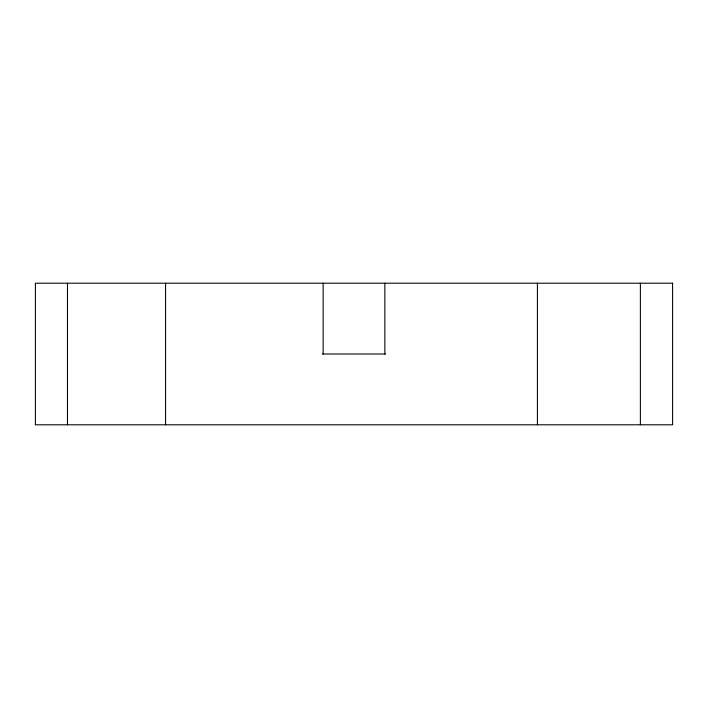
<?xml version="1.0" encoding="UTF-8"?>
<svg xmlns="http://www.w3.org/2000/svg" width="708" height="708" viewBox="0 0 708 708"><rect width="100%" height="100%" fill="white"/><g stroke="black" fill="none" stroke-linecap="round" stroke-linejoin="round"><path stroke-width="1.06" d="M322.344 354L385.656 354M640.386 283.2L640.386 424.8M537.425 283.2L537.425 424.8M384.842 283.2L384.842 354M323.158 283.2L323.158 354M165.575 283.2L165.575 424.8M67.481 283.2L67.481 424.8M672.6 283.2L35.4 283.2L35.4 424.8L672.6 424.8L672.6 283.2"/></g></svg>
